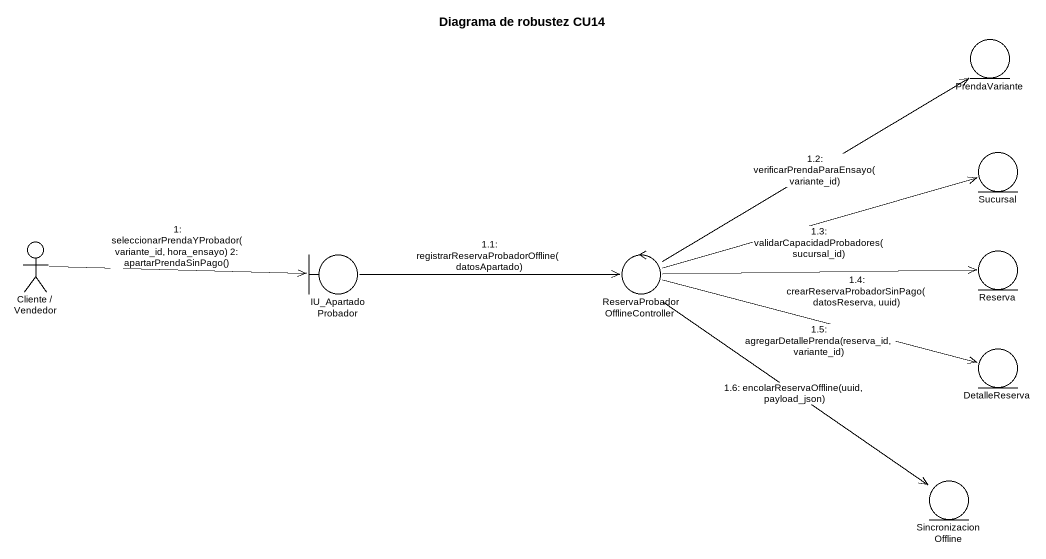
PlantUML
@startuml
title Diagrama de robustez CU14
entity PrendaVariante
entity Sucursal
actor "Cliente / Vendedor" as Cliente_Vendedor
boundary IU_ApartadoProbador
control "ReservaProbadorOfflineController" as ReservaProbadorOfflineContro
entity Reserva
entity DetalleReserva
entity SincronizacionOffline
Cliente_Vendedor -right-> IU_ApartadoProbador : 1: seleccionarPrendaYProbador(variante_id, hora_ensayo) 2: apartarPrendaSinPago()
IU_ApartadoProbador -right-> ReservaProbadorOfflineContro : 1.1: registrarReservaProbadorOffline(datosApartado)
ReservaProbadorOfflineContro -up-> PrendaVariante : 1.2: verificarPrendaParaEnsayo(variante_id)
ReservaProbadorOfflineContro -right-> Sucursal : 1.3: validarCapacidadProbadores(sucursal_id)
ReservaProbadorOfflineContro -right-> Reserva : 1.4: crearReservaProbadorSinPago(datosReserva, uuid)
ReservaProbadorOfflineContro -right-> DetalleReserva : 1.5: agregarDetallePrenda(reserva_id, variante_id)
ReservaProbadorOfflineContro --> SincronizacionOffline : 1.6: encolarReservaOffline(uuid, payload_json)
@enduml
